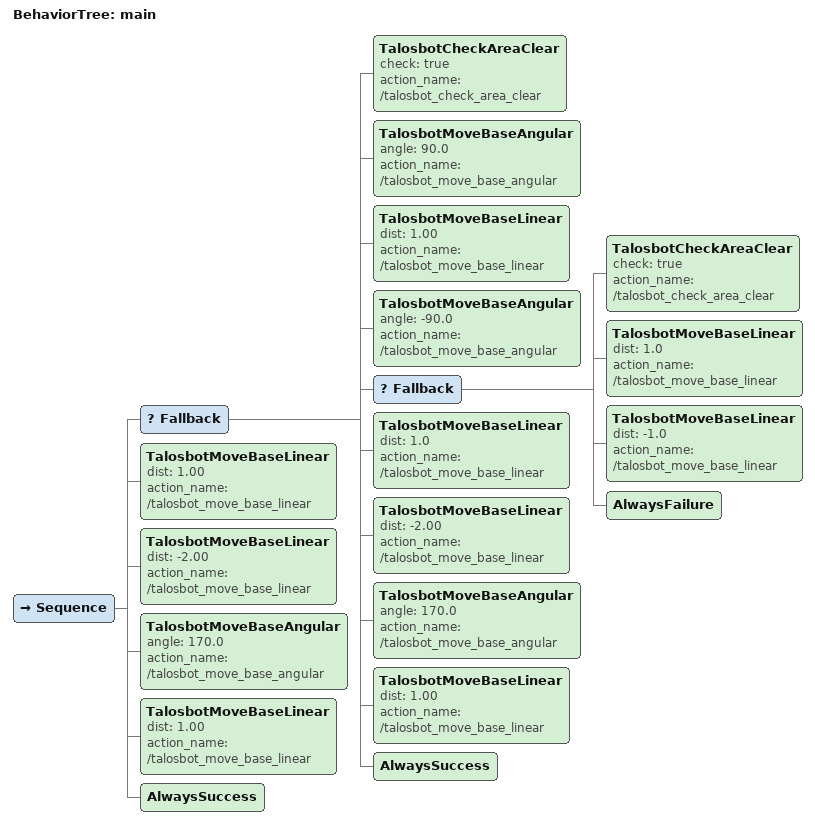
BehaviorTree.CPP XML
<?xml version="1.0" encoding="UTF-8"?>
<root BTCPP_format="4">
  <BehaviorTree ID="main">
    <Sequence>
      <Fallback>
        <TalosbotCheckAreaClear check="true"
                                action_name="/talosbot_check_area_clear"/>
        <TalosbotMoveBaseAngular angle="90.0"
                                 action_name="/talosbot_move_base_angular"/>
        <TalosbotMoveBaseLinear dist="1.00"
                                action_name="/talosbot_move_base_linear"/>
        <TalosbotMoveBaseAngular angle="-90.0"
                                 action_name="/talosbot_move_base_angular"/>
        <Fallback>
          <TalosbotCheckAreaClear check="true"
                                  action_name="/talosbot_check_area_clear"/>
          <TalosbotMoveBaseLinear dist="1.0"
                                  action_name="/talosbot_move_base_linear"/>
          <TalosbotMoveBaseLinear dist="-1.0"
                                  action_name="/talosbot_move_base_linear"/>
          <AlwaysFailure/>
        </Fallback>
        <TalosbotMoveBaseLinear dist="1.0"
                                action_name="/talosbot_move_base_linear"/>
        <TalosbotMoveBaseLinear dist="-2.00"
                                action_name="/talosbot_move_base_linear"/>
        <TalosbotMoveBaseAngular angle="170.0"
                                 action_name="/talosbot_move_base_angular"/>
        <TalosbotMoveBaseLinear dist="1.00"
                                action_name="/talosbot_move_base_linear"/>
        <AlwaysSuccess/>
      </Fallback>
      <TalosbotMoveBaseLinear dist="1.00"
                              action_name="/talosbot_move_base_linear"/>
      <TalosbotMoveBaseLinear dist="-2.00"
                              action_name="/talosbot_move_base_linear"/>
      <TalosbotMoveBaseAngular angle="170.0"
                               action_name="/talosbot_move_base_angular"/>
      <TalosbotMoveBaseLinear dist="1.00"
                              action_name="/talosbot_move_base_linear"/>
      <AlwaysSuccess/>
    </Sequence>
  </BehaviorTree>

</root>
